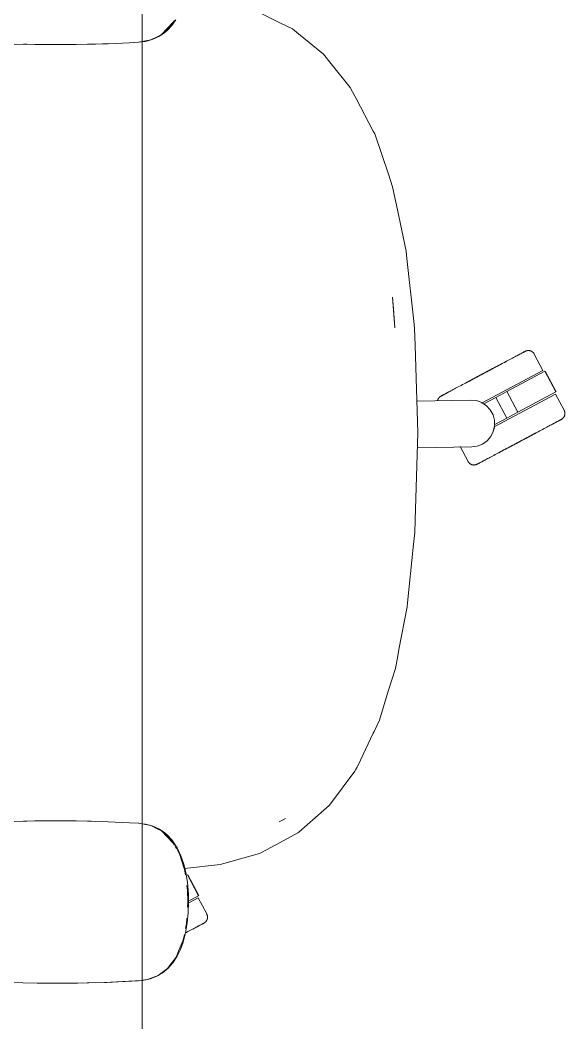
# Model space of a CAD drawing. Header units: millimetres. Extents: x 155927 to 295199, y -4084 to 97293.
# Drawn here: x 158573 to 158898, y 10075 to 10673 of the extents above; entities that cross this region are included whole.
import ezdxf

# ---------------------------------------------------------------- set-up
doc = ezdxf.new("R2010")
doc.units = ezdxf.units.MM
doc.header["$MEASUREMENT"] = 0
doc.layers.add('G-IMPT', color=8, linetype='CONTINUOUS', lineweight=9)
doc.layers.add('I-FURN', color=8, linetype='CONTINUOUS', lineweight=9)

msp = doc.modelspace()

# ---------------------------------------------------------------- linework, layer by layer
at = {"layer": 'G-IMPT'}
for p, q in [((158716.79, 10677.25), (158728.25, 10671.61)), ((158664.28, 10672.14), (158657.37, 10664.75)), ((158663.08, 10670.05), (158657.37, 10664.75)), ((158662.86, 10670.52), (158659.78, 10666.98)), ((158660.59, 10667.06), (158663.45, 10670.11)), ((158664.28, 10672.14), (158663, 10670.67)), ((158664.97, 10673.21), (158663.08, 10670.05)), ((158663.45, 10670.11), (158665.9, 10673.56)), ((158735.42, 10668.08), (158728.25, 10671.61)), ((158655.14, 10663.64), (158650.88, 10661.54)), ((158656.04, 10663.72), (158651.72, 10661.74)), ((158655.14, 10663.64), (158657.37, 10664.75)), ((158656.04, 10663.72), (158659.26, 10665.93)), ((158657.37, 10664.75), (158659.78, 10666.98)), ((158660.59, 10667.06), (158659.26, 10665.93)), ((158739.07, 10665.11), (158735.42, 10668.08)), ((158739.07, 10665.11), (158754.02, 10652.94)), ((158581.62, 10658.8), (158569.31, 10659.09)), ((158574.84, 10658.93), (158576.92, 10658.93)), ((158581.62, 10658.8), (158587.09, 10658.73)), ((158601.81, 10658.72), (158587.09, 10658.73)), ((158606.32, 10658.77), (158601.81, 10658.72)), ((158606.32, 10658.77), (158621.99, 10659.15)), ((158613.04, 10658.95), (158615.26, 10658.95)), ((158617.94, 10659.06), (158615.26, 10658.95)), ((158621.99, 10659.15), (158625.53, 10659.27)), ((158638.09, 10659.89), (158625.53, 10659.27)), ((158638.09, 10659.89), (158643.76, 10660.17)), ((158645.83, 10660.6), (158643.53, 10660.17)), ((158643.76, 10660.17), (158645.83, 10660.43)), ((158650.88, 10661.54), (158645.83, 10660.6)), ((158645.83, 10660.43), (158647.76, 10660.67)), ((158647.76, 10660.67), (158651.72, 10661.74)), ((158754.02, 10652.94), (158757.78, 10648.27)), ((158769.99, 10633.14), (158757.78, 10648.27)), ((158769.99, 10633.14), (158772.7, 10628.01)), ((158773.42, 10626.63), (158772.7, 10628.01)), ((158773.42, 10626.63), (158783.72, 10607.12)), ((158783.72, 10607.12), (158784.6, 10605.46)), ((158792.75, 10581.38), (158784.6, 10605.46)), ((158792.75, 10581.38), (158795.26, 10573.94)), ((158798.13, 10560.12), (158795.26, 10573.94)), ((158798.9, 10556.44), (158798.13, 10560.12)), ((158798.9, 10556.44), (158803.24, 10535.49)), ((158803.24, 10535.49), (158803.73, 10531.08)), ((158807.86, 10493.63), (158803.73, 10531.08)), ((158795.21, 10508.07), (158795.82, 10501.13)), ((158796.46, 10489.79), (158795.21, 10508.07)), ((158796.46, 10489.79), (158795.82, 10501.13)), ((158807.86, 10493.63), (158808.34, 10489.26)), ((158808.67, 10479.32), (158808.34, 10489.26)), ((158808.67, 10479.32), (158810.37, 10427.14)), ((158810.37, 10427.14), (158808.75, 10374.97)), ((158808.75, 10374.97), (158808.53, 10367.71)), ((158807.8, 10360.65), (158808.53, 10367.71)), ((158803.98, 10323.65), (158807.8, 10360.65)), ((158799.02, 10297.81), (158803.89, 10323.19)), ((158803.98, 10323.65), (158803.89, 10323.19)), ((158796.86, 10286.55), (158798.32, 10294.15)), ((158799.02, 10297.81), (158798.32, 10294.15)), ((158792.66, 10272.94), (158796.86, 10286.55)), ((158787.34, 10255.67), (158792.66, 10272.94)), ((158787.34, 10255.67), (158784.15, 10248.9)), ((158774.45, 10228.34), (158783.72, 10247.98)), ((158783.72, 10247.98), (158784.15, 10248.9)), ((158773.09, 10226.06), (158774.03, 10227.63)), ((158774.45, 10228.34), (158774.03, 10227.63)), ((158772.63, 10225.29), (158758.06, 10205.79)), ((158772.63, 10225.29), (158773.09, 10226.06)), ((158754.08, 10201.95), (158757.34, 10204.82)), ((158758.06, 10205.79), (158757.34, 10204.82)), ((158731.32, 10196.96), (158727.43, 10195)), ((158731.32, 10196.96), (158729.03, 10195.78)), ((158754.08, 10201.95), (158739.29, 10188.93)), ((158581.62, 10195.54), (158569.31, 10195.25)), ((158574.84, 10195.41), (158576.92, 10195.41)), ((158581.62, 10195.54), (158587.09, 10195.61)), ((158601.81, 10195.62), (158587.09, 10195.61)), ((158606.32, 10195.57), (158601.81, 10195.62)), ((158606.32, 10195.57), (158621.99, 10195.19)), ((158613.04, 10195.39), (158615.26, 10195.39)), ((158617.94, 10195.28), (158615.26, 10195.39)), ((158621.99, 10195.19), (158625.53, 10195.07)), ((158638.09, 10194.45), (158625.53, 10195.07)), ((158638.09, 10194.45), (158643.76, 10194.17)), ((158645.83, 10193.74), (158643.53, 10194.17)), ((158643.76, 10194.17), (158645.83, 10193.91)), ((158645.83, 10193.91), (158647.76, 10193.67)), ((158650.88, 10192.8), (158645.83, 10193.74)), ((158647.76, 10193.67), (158651.72, 10192.6)), ((158655.14, 10190.7), (158650.88, 10192.8)), ((158656.04, 10190.62), (158651.72, 10192.6)), ((158655.14, 10190.7), (158657.37, 10189.59)), ((158656.04, 10190.62), (158659.26, 10188.41)), ((158729.03, 10195.78), (158727.43, 10195)), ((158657.37, 10189.59), (158659.78, 10187.36)), ((158664.28, 10182.2), (158657.37, 10189.59)), ((158663.08, 10184.29), (158657.37, 10189.59)), ((158660.59, 10187.28), (158659.26, 10188.41)), ((158662.86, 10183.82), (158659.78, 10187.36)), ((158660.59, 10187.28), (158663.45, 10184.23)), ((158664.97, 10181.13), (158663.08, 10184.29)), ((158663.45, 10184.23), (158665.9, 10180.78)), ((158728.19, 10182.76), (158738.62, 10188.35)), ((158739.29, 10188.93), (158738.62, 10188.35)), ((158664.28, 10182.2), (158663, 10183.67)), ((158666.3, 10178.91), (158665.44, 10180.35)), ((158666.7, 10179.4), (158665.9, 10180.78)), ((158668.04, 10175.99), (158666.58, 10178.44)), ((158668.91, 10174.77), (158666.7, 10179.4)), ((158716.95, 10176.75), (158728.19, 10182.76)), ((158671.07, 10166.59), (158668.04, 10175.99)), ((158670.65, 10169.68), (158668.91, 10174.77)), ((158694.49, 10170.15), (158715.84, 10176.16)), ((158715.84, 10176.16), (158716.95, 10176.75)), ((158670.65, 10169.68), (158671.62, 10165.75)), ((158670.95, 10167.1), (158692.23, 10169.51)), ((158671.54, 10163.3), (158671.07, 10166.59)), ((158694.49, 10170.15), (158692.23, 10169.51)), ((158671.62, 10165.75), (158672.74, 10158.99)), ((158672.8, 10154.33), (158672.41, 10157.12)), ((158673.32, 10151.68), (158672.74, 10158.99)), ((158672.8, 10154.33), (158673.03, 10147.17)), ((158673.32, 10151.68), (158673.41, 10147.17)), ((158672.84, 10144.06), (158673.03, 10147.17)), ((158673.41, 10147.17), (158673.23, 10140.83)), ((158672.25, 10134.34), (158672.44, 10137.55)), ((158672.66, 10134.68), (158673.23, 10140.83)), ((158671.63, 10131.36), (158672.25, 10134.34)), ((158672.66, 10134.68), (158671.66, 10128.75)), ((158670.21, 10124.38), (158667.88, 10118.76)), ((158670.21, 10124.38), (158670.91, 10127.85)), ((158670.23, 10123.27), (158671.66, 10128.75)), ((158666.04, 10114.36), (158667.88, 10118.76)), ((158666.66, 10114.86), (158668.65, 10118.93)), ((158670.23, 10123.27), (158668.65, 10118.93)), ((158660.82, 10107.58), (158666.04, 10114.36)), ((158666.66, 10114.86), (158664.01, 10110.81)), ((158655.2, 10103.41), (158660.82, 10107.58)), ((158657.6, 10104.7), (158661.34, 10107.77)), ((158664.01, 10110.81), (158661.34, 10107.77)), ((158645.14, 10100.28), (158646.78, 10100.53)), ((158649, 10101), (158645.83, 10100.52)), ((158649.18, 10100.98), (158646.78, 10100.53)), ((158649, 10101), (158655.2, 10103.41)), ((158649.18, 10100.98), (158650.52, 10101.35)), ((158654.17, 10102.74), (158650.52, 10101.35)), ((158654.17, 10102.74), (158657.6, 10104.7)), ((158562.8, 10099.33), (158574.56, 10098.94)), ((158582.98, 10098.77), (158574.56, 10098.94)), ((158582.98, 10098.77), (158613, 10098.89)), ((158582.98, 10098.77), (158603.17, 10098.73)), ((158582.98, 10098.77), (158593.78, 10098.69)), ((158613, 10098.89), (158593.78, 10098.69)), ((158603.17, 10098.73), (158624.56, 10099.23)), ((158603.17, 10098.73), (158623.35, 10099.19)), ((158603.17, 10098.73), (158613, 10098.89)), ((158603.17, 10098.77), (158605.2, 10098.75)), ((158605.2, 10098.75), (158607.11, 10098.82)), ((158613, 10098.89), (158624.56, 10099.23)), ((158623.35, 10099.19), (158645.14, 10100.28)), ((158623.35, 10099.19), (158643.53, 10100.17)), ((158624.56, 10099.23), (158623.35, 10099.19)), ((158624.56, 10099.23), (158645.14, 10100.28)), ((158645.14, 10100.28), (158643.53, 10100.17))]:
    msp.add_line(p, q, dxfattribs=at)
at = {"layer": 'I-FURN'}
for p, q in [((158645.83, 10982.71), (158645.83, 9382.71)), ((158645.83, 9382.71), (158645.83, 10982.71)), ((158866.75, 10471.68), (158866.01, 10471.29)), ((158867.45, 10472.05), (158866.75, 10471.68)), ((158868.13, 10472.41), (158867.45, 10472.05)), ((158868.78, 10472.76), (158868.13, 10472.41)), ((158869.4, 10473.09), (158868.78, 10472.76)), ((158869.98, 10473.4), (158869.4, 10473.09)), ((158869.67, 10473.23), (158870.24, 10473.53)), ((158870.53, 10473.69), (158869.98, 10473.4)), ((158870.24, 10473.53), (158870.77, 10473.82)), ((158871.05, 10473.96), (158870.53, 10473.69)), ((158870.77, 10473.82), (158871.27, 10474.08)), ((158871.53, 10474.22), (158871.05, 10473.96)), ((158871.27, 10474.08), (158871.74, 10474.33)), ((158871.98, 10474.46), (158871.53, 10474.22)), ((158871.74, 10474.33), (158872.17, 10474.56)), ((158872.39, 10474.68), (158871.98, 10474.46)), ((158872.17, 10474.56), (158872.56, 10474.77)), ((158872.76, 10474.87), (158872.39, 10474.68)), ((158872.56, 10474.77), (158872.92, 10474.96)), ((158873.1, 10475.05), (158872.76, 10474.87)), ((158872.92, 10474.96), (158873.24, 10475.13)), ((158873.39, 10475.21), (158873.1, 10475.05)), ((158873.24, 10475.13), (158873.52, 10475.28)), ((158873.65, 10475.35), (158873.39, 10475.21)), ((158873.52, 10475.28), (158873.76, 10475.4)), ((158873.87, 10475.46), (158873.65, 10475.35)), ((158873.76, 10475.4), (158873.96, 10475.51)), ((158874.05, 10475.56), (158873.87, 10475.46)), ((158873.96, 10475.51), (158874.12, 10475.6)), ((158874.19, 10475.63), (158874.05, 10475.56)), ((158874.12, 10475.6), (158874.24, 10475.66)), ((158874.29, 10475.69), (158874.19, 10475.63)), ((158874.24, 10475.66), (158874.32, 10475.7)), ((158874.35, 10475.72), (158874.29, 10475.69)), ((158874.32, 10475.7), (158874.37, 10475.73)), ((158874.37, 10475.73), (158874.35, 10475.72)), ((158874.37, 10475.73), (158874.52, 10475.8)), ((158874.37, 10475.73), (158874.37, 10475.73)), ((158874.52, 10475.8), (158874.66, 10475.87)), ((158874.66, 10475.87), (158874.81, 10475.93)), ((158874.81, 10475.93), (158874.96, 10475.99)), ((158874.96, 10475.99), (158875.12, 10476.04)), ((158875.12, 10476.04), (158875.27, 10476.08)), ((158875.27, 10476.08), (158875.43, 10476.11)), ((158875.43, 10476.11), (158875.59, 10476.14)), ((158875.59, 10476.14), (158875.75, 10476.17)), ((158875.75, 10476.17), (158875.91, 10476.19)), ((158875.91, 10476.19), (158876.07, 10476.2)), ((158876.07, 10476.2), (158876.23, 10476.2)), ((158876.23, 10476.2), (158876.39, 10476.2)), ((158876.39, 10476.2), (158876.55, 10476.19)), ((158876.55, 10476.19), (158876.71, 10476.18)), ((158876.71, 10476.18), (158876.87, 10476.16)), ((158876.87, 10476.16), (158877.03, 10476.13)), ((158877.03, 10476.13), (158877.19, 10476.09)), ((158877.19, 10476.09), (158877.34, 10476.05)), ((158877.34, 10476.05), (158877.5, 10476.01)), ((158877.5, 10476.01), (158877.65, 10475.96)), ((158877.65, 10475.96), (158877.8, 10475.9)), ((158877.8, 10475.9), (158877.95, 10475.83)), ((158877.95, 10475.83), (158878.09, 10475.76)), ((158878.09, 10475.76), (158878.24, 10475.69)), ((158878.24, 10475.69), (158878.37, 10475.6)), ((158878.37, 10475.6), (158878.51, 10475.52)), ((158878.51, 10475.52), (158878.64, 10475.43)), ((158878.64, 10475.43), (158878.77, 10475.33)), ((158878.77, 10475.33), (158878.89, 10475.22)), ((158878.89, 10475.22), (158879.01, 10475.12)), ((158879.01, 10475.12), (158879.13, 10475)), ((158879.13, 10475), (158879.24, 10474.89)), ((158879.24, 10474.89), (158879.35, 10474.77)), ((158879.35, 10474.77), (158879.45, 10474.64)), ((158879.45, 10474.64), (158879.54, 10474.51)), ((158879.54, 10474.51), (158879.64, 10474.38)), ((158879.64, 10474.38), (158879.72, 10474.24)), ((158879.72, 10474.24), (158879.8, 10474.1)), ((158879.8, 10474.1), (158879.82, 10474.06)), ((158884.97, 10464.38), (158879.82, 10474.06)), ((158855.47, 10465.68), (158854.49, 10465.16)), ((158854.95, 10465.4), (158855.92, 10465.92)), ((158856.44, 10466.2), (158855.47, 10465.68)), ((158855.92, 10465.92), (158856.88, 10466.43)), ((158857.4, 10466.71), (158856.44, 10466.2)), ((158856.88, 10466.43), (158857.83, 10466.94)), ((158858.34, 10467.21), (158857.4, 10466.71)), ((158857.83, 10466.94), (158858.77, 10467.44)), ((158859.27, 10467.7), (158858.34, 10467.21)), ((158858.77, 10467.44), (158859.69, 10467.93)), ((158860.19, 10468.19), (158859.27, 10467.7)), ((158859.69, 10467.93), (158860.6, 10468.41)), ((158861.08, 10468.66), (158860.19, 10468.19)), ((158860.6, 10468.41), (158861.49, 10468.88)), ((158861.96, 10469.13), (158861.08, 10468.66)), ((158861.49, 10468.88), (158862.36, 10469.34)), ((158862.82, 10469.59), (158861.96, 10469.13)), ((158862.36, 10469.34), (158863.2, 10469.79)), ((158863.65, 10470.03), (158862.82, 10469.59)), ((158864.46, 10470.46), (158863.65, 10470.03)), ((158865.25, 10470.88), (158864.46, 10470.46)), ((158866.01, 10471.29), (158865.25, 10470.88)), ((158843, 10459.05), (158843.97, 10459.57)), ((158844.51, 10459.85), (158843.52, 10459.33)), ((158843.97, 10459.57), (158844.96, 10460.09)), ((158845.5, 10460.38), (158844.51, 10459.85)), ((158844.96, 10460.09), (158845.96, 10460.62)), ((158846.49, 10460.91), (158845.5, 10460.38)), ((158845.96, 10460.62), (158846.95, 10461.15)), ((158847.5, 10461.44), (158846.49, 10460.91)), ((158846.95, 10461.15), (158847.96, 10461.69)), ((158848.5, 10461.97), (158847.5, 10461.44)), ((158847.96, 10461.69), (158848.96, 10462.22)), ((158884.97, 10464.38), (158848.22, 10444.84)), ((158849.51, 10462.51), (158848.5, 10461.97)), ((158848.96, 10462.22), (158849.97, 10462.75)), ((158850.51, 10463.04), (158849.51, 10462.51)), ((158849.97, 10462.75), (158850.97, 10463.29)), ((158851.51, 10463.58), (158850.51, 10463.04)), ((158850.97, 10463.29), (158851.97, 10463.82)), ((158852.51, 10464.11), (158851.51, 10463.58)), ((158851.97, 10463.82), (158852.97, 10464.35)), ((158853.51, 10464.64), (158852.51, 10464.11)), ((158852.97, 10464.35), (158853.96, 10464.88)), ((158854.49, 10465.16), (158853.51, 10464.64)), ((158853.96, 10464.88), (158854.95, 10465.4)), ((158863.39, 10451.77), (158886.1, 10463.84)), ((158886.1, 10463.84), (158892.67, 10451.48)), ((158892.84, 10451.57), (158886.27, 10463.93)), ((158832.86, 10453.66), (158832.11, 10453.26)), ((158833.64, 10454.07), (158832.86, 10453.66)), ((158834.44, 10454.5), (158833.64, 10454.07)), ((158835.27, 10454.94), (158834.44, 10454.5)), ((158836.11, 10455.39), (158835.27, 10454.94)), ((158836.98, 10455.85), (158836.11, 10455.39)), ((158837.87, 10456.32), (158836.98, 10455.85)), ((158838.77, 10456.8), (158837.87, 10456.32)), ((158838.28, 10456.54), (158839.2, 10457.03)), ((158839.7, 10457.29), (158838.77, 10456.8)), ((158839.2, 10457.03), (158840.13, 10457.52)), ((158840.63, 10457.79), (158839.7, 10457.29)), ((158840.13, 10457.52), (158841.07, 10458.02)), ((158841.58, 10458.3), (158840.63, 10457.79)), ((158841.07, 10458.02), (158842.03, 10458.53)), ((158842.55, 10458.81), (158841.58, 10458.3)), ((158842.03, 10458.53), (158843, 10459.05)), ((158843.52, 10459.33), (158842.55, 10458.81)), ((158822.47, 10447.41), (158822.56, 10447.55)), ((158822.56, 10447.55), (158822.64, 10447.69)), ((158822.64, 10447.69), (158822.74, 10447.82)), ((158822.74, 10447.82), (158822.83, 10447.95)), ((158822.83, 10447.95), (158822.94, 10448.07)), ((158822.94, 10448.07), (158823.04, 10448.19)), ((158823.04, 10448.19), (158823.16, 10448.31)), ((158823.16, 10448.31), (158823.27, 10448.42)), ((158823.27, 10448.42), (158823.39, 10448.52)), ((158823.39, 10448.52), (158823.52, 10448.63)), ((158823.52, 10448.63), (158823.65, 10448.72)), ((158823.65, 10448.72), (158823.78, 10448.81)), ((158823.78, 10448.81), (158823.92, 10448.9)), ((158823.92, 10448.9), (158824.06, 10448.98)), ((158824.06, 10448.98), (158824.1, 10449)), ((158824.14, 10449.02), (158824.1, 10449)), ((158824.1, 10449), (158824.12, 10449.01)), ((158824.1, 10449), (158824.1, 10449)), ((158824.12, 10449.01), (158824.18, 10449.04)), ((158824.23, 10449.07), (158824.14, 10449.02)), ((158824.18, 10449.04), (158824.28, 10449.1)), ((158824.35, 10449.13), (158824.23, 10449.07)), ((158824.28, 10449.1), (158824.42, 10449.17)), ((158824.51, 10449.22), (158824.35, 10449.13)), ((158824.42, 10449.17), (158824.6, 10449.27)), ((158824.71, 10449.33), (158824.51, 10449.22)), ((158824.6, 10449.27), (158824.82, 10449.38)), ((158824.95, 10449.45), (158824.71, 10449.33)), ((158824.82, 10449.38), (158825.08, 10449.52)), ((158825.23, 10449.6), (158824.95, 10449.45)), ((158825.08, 10449.52), (158825.37, 10449.68)), ((158825.55, 10449.77), (158825.23, 10449.6)), ((158825.37, 10449.68), (158825.71, 10449.86)), ((158825.9, 10449.96), (158825.55, 10449.77)), ((158825.71, 10449.86), (158826.08, 10450.05)), ((158826.3, 10450.17), (158825.9, 10449.96)), ((158826.08, 10450.05), (158826.49, 10450.27)), ((158826.73, 10450.4), (158826.3, 10450.17)), ((158826.49, 10450.27), (158826.94, 10450.51)), ((158827.19, 10450.65), (158826.73, 10450.4)), ((158826.94, 10450.51), (158827.42, 10450.77)), ((158827.69, 10450.91), (158827.19, 10450.65)), ((158827.42, 10450.77), (158827.94, 10451.04)), ((158828.23, 10451.2), (158827.69, 10450.91)), ((158827.94, 10451.04), (158828.49, 10451.33)), ((158828.8, 10451.5), (158828.23, 10451.2)), ((158828.49, 10451.33), (158829.07, 10451.64)), ((158829.4, 10451.82), (158828.8, 10451.5)), ((158830.03, 10452.16), (158829.4, 10451.82)), ((158830.7, 10452.51), (158830.03, 10452.16)), ((158831.39, 10452.88), (158830.7, 10452.51)), ((158832.11, 10453.26), (158831.39, 10452.88)), ((158849.6, 10444.44), (158856.75, 10448.24)), ((158892.48, 10450.25), (158855.76, 10430.73)), ((158856.75, 10448.24), (158863.39, 10451.77)), ((158856.75, 10448.24), (158863.32, 10435.88)), ((158863.39, 10451.77), (158869.96, 10439.41)), ((158892.67, 10451.48), (158869.96, 10439.41)), ((158897.63, 10440.57), (158892.48, 10450.25)), ((158809.75, 10446.09), (158841.94, 10446.66)), ((158822.07, 10446.36), (158822.11, 10446.52)), ((158822.11, 10446.52), (158822.15, 10446.67)), ((158822.15, 10446.67), (158822.2, 10446.83)), ((158822.2, 10446.83), (158822.26, 10446.98)), ((158822.26, 10446.98), (158822.33, 10447.13)), ((158822.33, 10447.13), (158822.4, 10447.27)), ((158822.4, 10447.27), (158822.47, 10447.41)), ((158841.94, 10446.66), (158845.3, 10446.31)), ((158845.3, 10446.31), (158848.47, 10445.17)), ((158848.47, 10445.17), (158851.28, 10443.3)), ((158851.28, 10443.3), (158853.56, 10440.81)), ((158853.56, 10440.81), (158855.18, 10437.85)), ((158855.18, 10437.85), (158856.05, 10434.59)), ((158863.32, 10435.88), (158856.17, 10432.08)), ((158869.96, 10439.41), (158863.32, 10435.88)), ((158896.67, 10435.59), (158896.54, 10435.49)), ((158896.79, 10435.7), (158896.67, 10435.59)), ((158896.91, 10435.81), (158896.79, 10435.7)), ((158897.02, 10435.92), (158896.91, 10435.81)), ((158897.13, 10436.04), (158897.02, 10435.92)), ((158897.23, 10436.17), (158897.13, 10436.04)), ((158897.33, 10436.29), (158897.23, 10436.17)), ((158897.42, 10436.43), (158897.33, 10436.29)), ((158897.51, 10436.56), (158897.42, 10436.43)), ((158897.59, 10436.7), (158897.51, 10436.56)), ((158897.67, 10436.84), (158897.59, 10436.7)), ((158897.63, 10440.57), (158897.71, 10440.42)), ((158897.74, 10436.99), (158897.67, 10436.84)), ((158897.71, 10440.42), (158897.77, 10440.27)), ((158897.8, 10437.14), (158897.74, 10436.99)), ((158897.77, 10440.27), (158897.83, 10440.13)), ((158897.86, 10437.29), (158897.8, 10437.14)), ((158897.83, 10440.13), (158897.89, 10439.97)), ((158897.91, 10437.44), (158897.86, 10437.29)), ((158897.89, 10439.97), (158897.94, 10439.82)), ((158897.96, 10437.59), (158897.91, 10437.44)), ((158897.94, 10439.82), (158897.98, 10439.67)), ((158898, 10437.75), (158897.96, 10437.59)), ((158897.98, 10439.67), (158898.02, 10439.51)), ((158898.03, 10437.91), (158898, 10437.75)), ((158898.02, 10439.51), (158898.05, 10439.35)), ((158898.06, 10438.07), (158898.03, 10437.91)), ((158898.05, 10439.35), (158898.07, 10439.19)), ((158898.08, 10438.23), (158898.06, 10438.07)), ((158898.07, 10439.19), (158898.09, 10439.03)), ((158898.1, 10438.39), (158898.08, 10438.23)), ((158898.09, 10439.03), (158898.1, 10438.87)), ((158898.1, 10438.87), (158898.11, 10438.71)), ((158898.11, 10438.71), (158898.1, 10438.55)), ((158898.1, 10438.55), (158898.1, 10438.39)), ((158856.1, 10431.22), (158855.35, 10427.93)), ((158856.05, 10434.59), (158856.1, 10431.22)), ((158884.8, 10429.18), (158885.62, 10429.61)), ((158885.62, 10429.61), (158886.42, 10430.04)), ((158886.42, 10430.04), (158887.2, 10430.45)), ((158887.2, 10430.45), (158887.95, 10430.85)), ((158887.95, 10430.85), (158888.67, 10431.24)), ((158888.67, 10431.24), (158889.37, 10431.6)), ((158889.37, 10431.6), (158890.03, 10431.96)), ((158890.03, 10431.96), (158890.66, 10432.29)), ((158890.66, 10432.29), (158891.27, 10432.61)), ((158891.58, 10432.78), (158890.99, 10432.47)), ((158891.27, 10432.61), (158891.83, 10432.92)), ((158892.13, 10433.07), (158891.58, 10432.78)), ((158891.83, 10432.92), (158892.37, 10433.2)), ((158892.64, 10433.35), (158892.13, 10433.07)), ((158892.37, 10433.2), (158892.87, 10433.47)), ((158893.13, 10433.6), (158892.64, 10433.35)), ((158892.87, 10433.47), (158893.34, 10433.72)), ((158893.57, 10433.84), (158893.13, 10433.6)), ((158893.34, 10433.72), (158893.77, 10433.94)), ((158893.98, 10434.06), (158893.57, 10433.84)), ((158893.77, 10433.94), (158894.16, 10434.15)), ((158894.36, 10434.26), (158893.98, 10434.06)), ((158894.16, 10434.15), (158894.51, 10434.34)), ((158894.69, 10434.44), (158894.36, 10434.26)), ((158894.51, 10434.34), (158894.83, 10434.51)), ((158894.99, 10434.59), (158894.69, 10434.44)), ((158894.83, 10434.51), (158895.11, 10434.66)), ((158895.25, 10434.73), (158894.99, 10434.59)), ((158895.11, 10434.66), (158895.35, 10434.79)), ((158895.47, 10434.85), (158895.25, 10434.73)), ((158895.35, 10434.79), (158895.55, 10434.89)), ((158895.65, 10434.94), (158895.47, 10434.85)), ((158895.55, 10434.89), (158895.72, 10434.98)), ((158895.79, 10435.02), (158895.65, 10434.94)), ((158895.72, 10434.98), (158895.84, 10435.05)), ((158895.89, 10435.07), (158895.79, 10435.02)), ((158895.84, 10435.05), (158895.92, 10435.09)), ((158895.95, 10435.1), (158895.89, 10435.07)), ((158895.92, 10435.09), (158895.96, 10435.11)), ((158895.97, 10435.11), (158895.95, 10435.1)), ((158895.96, 10435.11), (158895.97, 10435.11)), ((158896.01, 10435.14), (158895.97, 10435.11)), ((158896.15, 10435.22), (158896.01, 10435.14)), ((158896.28, 10435.3), (158896.15, 10435.22)), ((158896.42, 10435.39), (158896.28, 10435.3)), ((158896.54, 10435.49), (158896.42, 10435.39)), ((158853.84, 10424.92), (158851.65, 10422.35)), ((158855.35, 10427.93), (158853.84, 10424.92)), ((158873.57, 10423.21), (158874.57, 10423.74)), ((158875.1, 10424.02), (158874.11, 10423.49)), ((158874.57, 10423.74), (158875.56, 10424.26)), ((158876.09, 10424.55), (158875.1, 10424.02)), ((158875.56, 10424.26), (158876.54, 10424.79)), ((158877.07, 10425.07), (158876.09, 10424.55)), ((158876.54, 10424.79), (158877.52, 10425.3)), ((158878.04, 10425.58), (158877.07, 10425.07)), ((158877.52, 10425.3), (158878.48, 10425.82)), ((158878.99, 10426.09), (158878.04, 10425.58)), ((158878.48, 10425.82), (158879.43, 10426.32)), ((158879.94, 10426.59), (158878.99, 10426.09)), ((158879.43, 10426.32), (158880.37, 10426.82)), ((158880.87, 10427.09), (158879.94, 10426.59)), ((158880.37, 10426.82), (158881.29, 10427.31)), ((158881.78, 10427.57), (158880.87, 10427.09)), ((158881.29, 10427.31), (158882.2, 10427.79)), ((158882.2, 10427.79), (158883.08, 10428.26)), ((158883.08, 10428.26), (158883.95, 10428.73)), ((158883.95, 10428.73), (158884.8, 10429.18)), ((158842.43, 10418.67), (158810.09, 10418.11)), ((158835.54, 10418.89), (158840.24, 10410.05)), ((158845.77, 10419.14), (158842.43, 10418.67)), ((158848.9, 10420.39), (158845.77, 10419.14)), ((158851.65, 10422.35), (158848.9, 10420.39)), ((158863.18, 10417.68), (158862.23, 10417.18)), ((158862.67, 10417.41), (158863.62, 10417.92)), ((158864.14, 10418.19), (158863.18, 10417.68)), ((158863.62, 10417.92), (158864.59, 10418.43)), ((158865.12, 10418.71), (158864.14, 10418.19)), ((158864.59, 10418.43), (158865.57, 10418.95)), ((158866.1, 10419.24), (158865.12, 10418.71)), ((158865.57, 10418.95), (158866.56, 10419.48)), ((158867.09, 10419.76), (158866.1, 10419.24)), ((158866.56, 10419.48), (158867.55, 10420.01)), ((158868.09, 10420.29), (158867.09, 10419.76)), ((158867.55, 10420.01), (158868.55, 10420.54)), ((158869.09, 10420.82), (158868.09, 10420.29)), ((158868.55, 10420.54), (158869.55, 10421.07)), ((158870.1, 10421.36), (158869.09, 10420.82)), ((158869.55, 10421.07), (158870.56, 10421.6)), ((158871.1, 10421.89), (158870.1, 10421.36)), ((158870.56, 10421.6), (158871.56, 10422.14)), ((158872.11, 10422.43), (158871.1, 10421.89)), ((158871.56, 10422.14), (158872.57, 10422.67)), ((158873.11, 10422.96), (158872.11, 10422.43)), ((158872.57, 10422.67), (158873.57, 10423.21)), ((158874.11, 10423.49), (158873.11, 10422.96)), ((158851.28, 10411.36), (158851.93, 10411.7)), ((158851.93, 10411.7), (158852.61, 10412.06)), ((158852.61, 10412.06), (158853.32, 10412.44)), ((158853.32, 10412.44), (158854.05, 10412.83)), ((158854.05, 10412.83), (158854.81, 10413.23)), ((158854.81, 10413.23), (158855.6, 10413.65)), ((158855.6, 10413.65), (158856.41, 10414.08)), ((158856.41, 10414.08), (158857.25, 10414.53)), ((158857.71, 10414.77), (158856.86, 10414.32)), ((158857.25, 10414.53), (158858.1, 10414.98)), ((158858.58, 10415.23), (158857.71, 10414.77)), ((158858.1, 10414.98), (158858.98, 10415.45)), ((158859.46, 10415.71), (158858.58, 10415.23)), ((158858.98, 10415.45), (158859.88, 10415.93)), ((158860.37, 10416.19), (158859.46, 10415.71)), ((158859.88, 10415.93), (158860.79, 10416.41)), ((158861.29, 10416.68), (158860.37, 10416.19)), ((158860.79, 10416.41), (158861.72, 10416.91)), ((158862.23, 10417.18), (158861.29, 10416.68)), ((158861.72, 10416.91), (158862.67, 10417.41)), ((158840.26, 10410.01), (158840.24, 10410.05)), ((158840.34, 10409.87), (158840.26, 10410.01)), ((158840.43, 10409.73), (158840.34, 10409.87)), ((158840.52, 10409.6), (158840.43, 10409.73)), ((158840.62, 10409.47), (158840.52, 10409.6)), ((158840.72, 10409.35), (158840.62, 10409.47)), ((158840.82, 10409.23), (158840.72, 10409.35)), ((158840.93, 10409.11), (158840.82, 10409.23)), ((158841.05, 10409), (158840.93, 10409.11)), ((158841.17, 10408.89), (158841.05, 10409)), ((158841.29, 10408.79), (158841.17, 10408.89)), ((158841.42, 10408.69), (158841.29, 10408.79)), ((158841.55, 10408.6), (158841.42, 10408.69)), ((158841.69, 10408.51), (158841.55, 10408.6)), ((158841.83, 10408.43), (158841.69, 10408.51)), ((158841.97, 10408.35), (158841.83, 10408.43)), ((158842.12, 10408.28), (158841.97, 10408.35)), ((158842.26, 10408.22), (158842.12, 10408.28)), ((158842.41, 10408.16), (158842.26, 10408.22)), ((158842.57, 10408.11), (158842.41, 10408.16)), ((158842.72, 10408.06), (158842.57, 10408.11)), ((158842.88, 10408.02), (158842.72, 10408.06)), ((158843.03, 10407.99), (158842.88, 10408.02)), ((158843.19, 10407.96), (158843.03, 10407.99)), ((158843.35, 10407.94), (158843.19, 10407.96)), ((158843.51, 10407.92), (158843.35, 10407.94)), ((158843.67, 10407.91), (158843.51, 10407.92)), ((158843.84, 10407.91), (158843.67, 10407.91)), ((158844, 10407.92), (158843.84, 10407.91)), ((158844.16, 10407.93), (158844, 10407.92)), ((158844.32, 10407.94), (158844.16, 10407.93)), ((158844.48, 10407.97), (158844.32, 10407.94)), ((158844.64, 10408), (158844.48, 10407.97)), ((158844.79, 10408.04), (158844.64, 10408)), ((158844.95, 10408.08), (158844.79, 10408.04)), ((158845.1, 10408.13), (158844.95, 10408.08)), ((158845.25, 10408.18), (158845.1, 10408.13)), ((158845.4, 10408.24), (158845.25, 10408.18)), ((158845.55, 10408.31), (158845.4, 10408.24)), ((158845.69, 10408.38), (158845.55, 10408.31)), ((158845.7, 10408.39), (158845.69, 10408.38)), ((158845.69, 10408.38), (158845.71, 10408.39)), ((158845.74, 10408.41), (158845.7, 10408.39)), ((158845.71, 10408.39), (158845.77, 10408.43)), ((158845.82, 10408.45), (158845.74, 10408.41)), ((158845.77, 10408.43), (158845.87, 10408.48)), ((158845.94, 10408.52), (158845.82, 10408.45)), ((158845.87, 10408.48), (158846.01, 10408.55)), ((158846.11, 10408.6), (158845.94, 10408.52)), ((158846.01, 10408.55), (158846.19, 10408.65)), ((158846.31, 10408.71), (158846.11, 10408.6)), ((158846.19, 10408.65), (158846.41, 10408.77)), ((158846.55, 10408.84), (158846.31, 10408.71)), ((158846.41, 10408.77), (158846.67, 10408.9)), ((158846.83, 10408.99), (158846.55, 10408.84)), ((158846.67, 10408.9), (158846.97, 10409.06)), ((158847.14, 10409.16), (158846.83, 10408.99)), ((158846.97, 10409.06), (158847.3, 10409.24)), ((158847.5, 10409.34), (158847.14, 10409.16)), ((158847.3, 10409.24), (158847.68, 10409.44)), ((158847.89, 10409.55), (158847.5, 10409.34)), ((158847.68, 10409.44), (158848.09, 10409.66)), ((158848.32, 10409.78), (158847.89, 10409.55)), ((158848.09, 10409.66), (158848.53, 10409.89)), ((158848.79, 10410.03), (158848.32, 10409.78)), ((158848.53, 10409.89), (158849.02, 10410.15)), ((158849.29, 10410.3), (158848.79, 10410.03)), ((158849.02, 10410.15), (158849.53, 10410.42)), ((158849.83, 10410.58), (158849.29, 10410.3)), ((158849.53, 10410.42), (158850.08, 10410.72)), ((158850.39, 10410.88), (158849.83, 10410.58)), ((158850.08, 10410.72), (158850.67, 10411.03)), ((158850.67, 10411.03), (158851.28, 10411.36)), ((158672.64, 10163.25), (158672.74, 10163.3)), ((158672.74, 10163.3), (158679.31, 10150.94)), ((158679.48, 10151.03), (158672.91, 10163.39)), ((158679.12, 10149.71), (158673.5, 10146.71)), ((158679.31, 10150.94), (158674.02, 10148.12)), ((158684.27, 10140.02), (158679.12, 10149.71)), ((158684.27, 10140.02), (158684.35, 10139.88)), ((158684.38, 10136.44), (158684.31, 10136.3)), ((158684.35, 10139.88), (158684.41, 10139.73)), ((158684.44, 10136.59), (158684.38, 10136.44)), ((158684.41, 10139.73), (158684.48, 10139.58)), ((158684.5, 10136.74), (158684.44, 10136.59)), ((158684.48, 10139.58), (158684.53, 10139.43)), ((158684.55, 10136.89), (158684.5, 10136.74)), ((158684.53, 10139.43), (158684.58, 10139.28)), ((158684.6, 10137.05), (158684.55, 10136.89)), ((158684.58, 10139.28), (158684.62, 10139.12)), ((158684.64, 10137.2), (158684.6, 10137.05)), ((158684.62, 10139.12), (158684.66, 10138.96)), ((158684.67, 10137.36), (158684.64, 10137.2)), ((158684.66, 10138.96), (158684.69, 10138.8)), ((158684.7, 10137.52), (158684.67, 10137.36)), ((158684.69, 10138.8), (158684.71, 10138.64)), ((158684.72, 10137.68), (158684.7, 10137.52)), ((158684.71, 10138.64), (158684.73, 10138.48)), ((158684.74, 10137.84), (158684.72, 10137.68)), ((158684.73, 10138.48), (158684.74, 10138.32)), ((158684.74, 10138.32), (158684.75, 10138.16)), ((158684.75, 10138.16), (158684.74, 10138)), ((158684.74, 10138), (158684.74, 10137.84)), ((158674.59, 10130.31), (158675.31, 10130.69)), ((158675.31, 10130.69), (158676.01, 10131.06)), ((158676.01, 10131.06), (158676.67, 10131.41)), ((158676.67, 10131.41), (158677.3, 10131.75)), ((158677.3, 10131.75), (158677.91, 10132.07)), ((158678.22, 10132.23), (158677.63, 10131.92)), ((158677.91, 10132.07), (158678.48, 10132.37)), ((158678.77, 10132.53), (158678.22, 10132.23)), ((158678.48, 10132.37), (158679.01, 10132.66)), ((158679.29, 10132.8), (158678.77, 10132.53)), ((158679.01, 10132.66), (158679.51, 10132.92)), ((158679.77, 10133.06), (158679.29, 10132.8)), ((158679.51, 10132.92), (158679.98, 10133.17)), ((158680.21, 10133.3), (158679.77, 10133.06)), ((158679.98, 10133.17), (158680.41, 10133.4)), ((158680.62, 10133.51), (158680.21, 10133.3)), ((158680.41, 10133.4), (158680.8, 10133.61)), ((158681, 10133.71), (158680.62, 10133.51)), ((158680.8, 10133.61), (158681.16, 10133.8)), ((158681.33, 10133.89), (158681, 10133.71)), ((158681.16, 10133.8), (158681.47, 10133.97)), ((158681.63, 10134.05), (158681.33, 10133.89)), ((158681.47, 10133.97), (158681.75, 10134.11)), ((158681.89, 10134.19), (158681.63, 10134.05)), ((158681.75, 10134.11), (158681.99, 10134.24)), ((158682.11, 10134.3), (158681.89, 10134.19)), ((158681.99, 10134.24), (158682.19, 10134.35)), ((158682.29, 10134.4), (158682.11, 10134.3)), ((158682.19, 10134.35), (158682.36, 10134.44)), ((158682.43, 10134.47), (158682.29, 10134.4)), ((158682.36, 10134.44), (158682.48, 10134.5)), ((158682.53, 10134.53), (158682.43, 10134.47)), ((158682.48, 10134.5), (158682.56, 10134.54)), ((158682.59, 10134.56), (158682.53, 10134.53)), ((158682.56, 10134.54), (158682.6, 10134.57)), ((158682.61, 10134.57), (158682.59, 10134.56)), ((158682.6, 10134.57), (158682.61, 10134.57)), ((158682.65, 10134.59), (158682.61, 10134.57)), ((158682.79, 10134.67), (158682.65, 10134.59)), ((158682.92, 10134.76), (158682.79, 10134.67)), ((158683.06, 10134.85), (158682.92, 10134.76)), ((158683.19, 10134.94), (158683.06, 10134.85)), ((158683.31, 10135.04), (158683.19, 10134.94)), ((158683.43, 10135.15), (158683.31, 10135.04)), ((158683.55, 10135.26), (158683.43, 10135.15)), ((158683.66, 10135.38), (158683.55, 10135.26)), ((158683.77, 10135.5), (158683.66, 10135.38)), ((158683.87, 10135.62), (158683.77, 10135.5)), ((158683.97, 10135.75), (158683.87, 10135.62)), ((158684.06, 10135.88), (158683.97, 10135.75)), ((158684.15, 10136.02), (158684.06, 10135.88)), ((158684.23, 10136.16), (158684.15, 10136.02)), ((158684.31, 10136.3), (158684.23, 10136.16)), ((158671.44, 10128.63), (158672.26, 10129.07)), ((158672.26, 10129.07), (158673.07, 10129.5)), ((158673.07, 10129.5), (158673.84, 10129.91)), ((158673.84, 10129.91), (158674.59, 10130.31))]:
    msp.add_line(p, q, dxfattribs=at)
msp.add_arc((158842.37, 10432.67), 13.81, 342.66397, 347.65266, dxfattribs=at)
msp.add_open_spline([(158855.98, 10430.31), (158855.91, 10429.87), (158855.81, 10429.45), (158855.69, 10429.03)], degree=3, dxfattribs=at)

doc.saveas('drawing.dxf')
